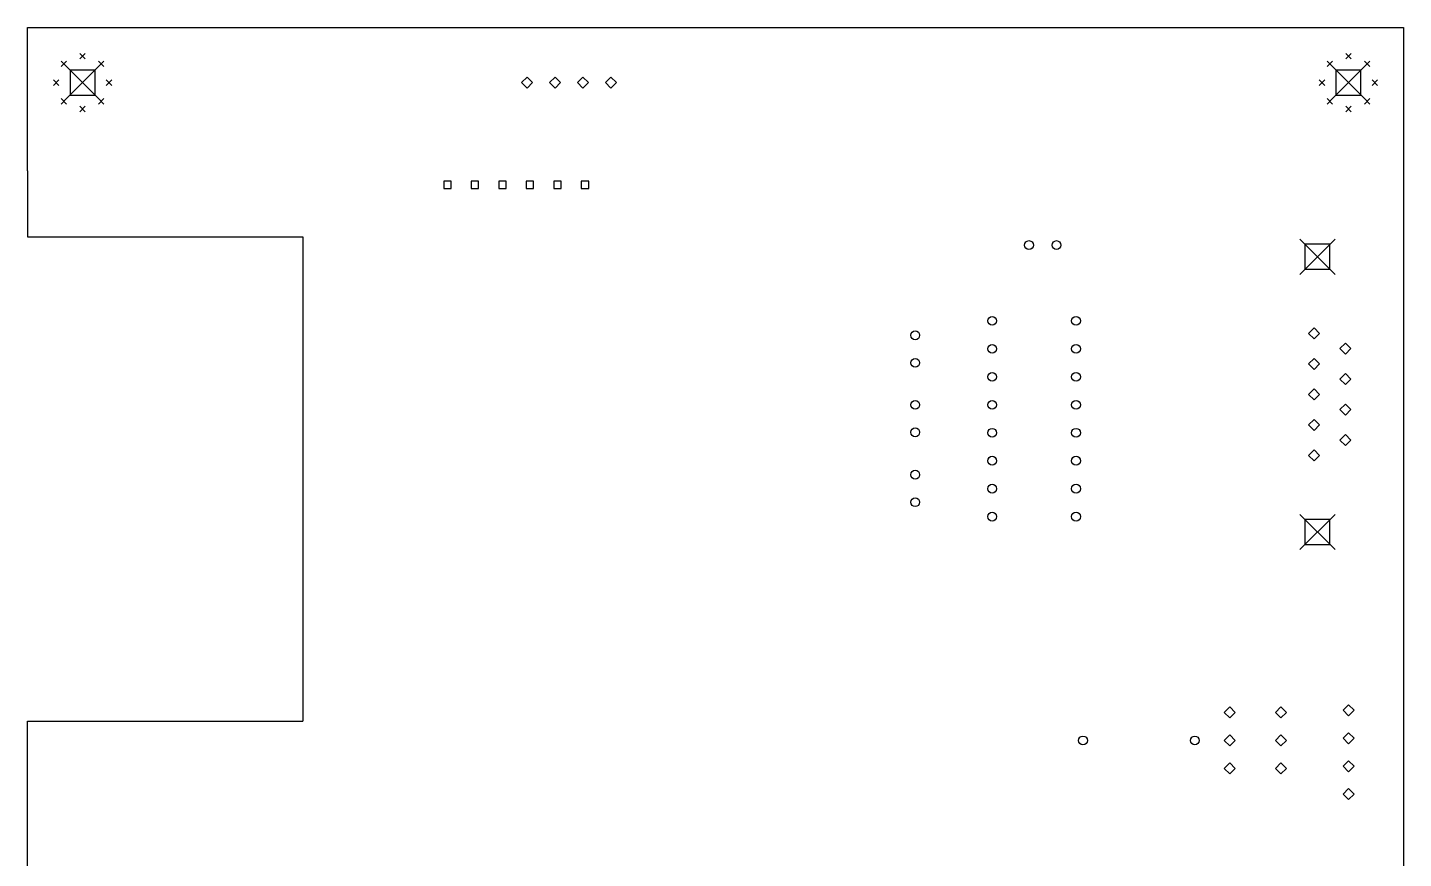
# Model space of a CAD drawing. Extents: x 1.05 to 6.1, y -6.8 to -0.79.
# Drawn here: x 1.181 to 6.102, y -3.758 to -0.787 of the extents above; entities that cross this region are included whole.
import ezdxf

# ---------------------------------------------------------------- set-up
doc = ezdxf.new("R2010")
doc.units = 0
doc.header["$MEASUREMENT"] = 0
doc.layers.add('BLACK', color=7, linetype='CONTINUOUS')

msp = doc.modelspace()

# ---------------------------------------------------------------- linework, layer by layer
at = {"layer": 'BLACK', "linetype": 'CONTINUOUS'}
for p, q in [((1.1811, -1.29921), (1.1811, -0.7874)), ((1.1811, -0.7874), (6.10236, -0.7874)), ((6.10236, -0.7874), (6.10236, -5.23622)), ((1.36811, -0.87992), (1.3878, -0.89961)), ((1.3878, -0.87992), (1.36811, -0.89961)), ((5.89567, -0.87992), (5.91535, -0.89961)), ((5.91535, -0.87992), (5.89567, -0.89961)), ((1.3013, -0.9076), (1.32098, -0.92728)), ((1.32098, -0.9076), (1.3013, -0.92728)), ((1.31496, -0.92126), (1.44094, -1.04724)), ((1.44094, -0.92126), (1.31496, -1.04724)), ((1.43492, -0.9076), (1.45461, -0.92728)), ((1.45461, -0.9076), (1.43492, -0.92728)), ((5.82886, -0.9076), (5.84854, -0.92728)), ((5.84854, -0.9076), (5.82886, -0.92728)), ((5.84252, -0.92126), (5.9685, -1.04724)), ((5.9685, -0.92126), (5.84252, -1.04724)), ((5.96248, -0.9076), (5.98217, -0.92728)), ((5.98217, -0.9076), (5.96248, -0.92728)), ((1.27362, -0.97441), (1.29331, -0.99409)), ((1.29331, -0.97441), (1.27362, -0.99409)), ((1.4225, -0.93971), (1.33341, -0.93971)), ((1.33341, -0.93971), (1.33341, -1.02879)), ((1.4225, -1.02879), (1.4225, -0.93971)), ((1.4626, -0.97441), (1.48228, -0.99409)), ((1.48228, -0.97441), (1.4626, -0.99409)), ((2.96772, -0.96457), (2.94803, -0.98425)), ((2.94803, -0.98425), (2.96772, -1.00394)), ((2.9874, -0.98425), (2.96772, -0.96457)), ((2.96772, -1.00394), (2.9874, -0.98425)), ((3.06772, -0.96457), (3.04803, -0.98425)), ((3.04803, -0.98425), (3.06772, -1.00394)), ((3.0874, -0.98425), (3.06772, -0.96457)), ((3.06772, -1.00394), (3.0874, -0.98425)), ((3.16772, -0.96457), (3.14803, -0.98425)), ((3.14803, -0.98425), (3.16772, -1.00394)), ((3.1874, -0.98425), (3.16772, -0.96457)), ((3.16772, -1.00394), (3.1874, -0.98425)), ((3.26772, -0.96457), (3.24803, -0.98425)), ((3.24803, -0.98425), (3.26772, -1.00394)), ((3.2874, -0.98425), (3.26772, -0.96457)), ((3.26772, -1.00394), (3.2874, -0.98425)), ((5.80118, -0.97441), (5.82087, -0.99409)), ((5.82087, -0.97441), (5.80118, -0.99409)), ((5.95005, -0.93971), (5.86097, -0.93971)), ((5.86097, -0.93971), (5.86097, -1.02879)), ((5.95005, -1.02879), (5.95005, -0.93971)), ((5.99016, -0.97441), (6.00984, -0.99409)), ((6.00984, -0.97441), (5.99016, -0.99409)), ((1.33341, -1.02879), (1.4225, -1.02879)), ((5.86097, -1.02879), (5.95005, -1.02879)), ((1.3013, -1.04122), (1.32098, -1.06091)), ((1.32098, -1.04122), (1.3013, -1.06091)), ((1.36811, -1.0689), (1.3878, -1.08858)), ((1.3878, -1.0689), (1.36811, -1.08858)), ((1.43492, -1.04122), (1.45461, -1.06091)), ((1.45461, -1.04122), (1.43492, -1.06091)), ((5.82886, -1.04122), (5.84854, -1.06091)), ((5.84854, -1.04122), (5.82886, -1.06091)), ((5.89567, -1.0689), (5.91535, -1.08858)), ((5.91535, -1.0689), (5.89567, -1.08858)), ((5.96248, -1.04122), (5.98217, -1.06091)), ((5.98217, -1.04122), (5.96248, -1.06091)), ((1.1811, -1.29921), (1.1811, -1.53543)), ((2.6961, -1.33678), (2.66965, -1.33678)), ((2.66965, -1.33678), (2.66965, -1.36322)), ((2.66965, -1.36322), (2.6961, -1.36322)), ((2.6961, -1.36322), (2.6961, -1.33678)), ((2.79452, -1.33678), (2.76808, -1.33678)), ((2.76808, -1.33678), (2.76808, -1.36322)), ((2.76808, -1.36322), (2.79452, -1.36322)), ((2.79452, -1.36322), (2.79452, -1.33678)), ((2.89295, -1.33678), (2.8665, -1.33678)), ((2.8665, -1.33678), (2.8665, -1.36322)), ((2.8665, -1.36322), (2.89295, -1.36322)), ((2.89295, -1.36322), (2.89295, -1.33678)), ((2.99137, -1.33678), (2.96493, -1.33678)), ((2.96493, -1.33678), (2.96493, -1.36322)), ((2.96493, -1.36322), (2.99137, -1.36322)), ((2.99137, -1.36322), (2.99137, -1.33678)), ((3.0898, -1.33678), (3.06335, -1.33678)), ((3.06335, -1.33678), (3.06335, -1.36322)), ((3.06335, -1.36322), (3.0898, -1.36322)), ((3.0898, -1.36322), (3.0898, -1.33678)), ((3.18822, -1.33678), (3.16178, -1.33678)), ((3.16178, -1.33678), (3.16178, -1.36322)), ((3.16178, -1.36322), (3.18822, -1.36322)), ((3.18822, -1.36322), (3.18822, -1.33678)), ((1.1811, -1.53543), (2.16535, -1.53543)), ((2.16535, -1.53543), (2.16535, -3.26772)), ((5.7315, -1.5439), (5.85748, -1.66988)), ((5.85748, -1.5439), (5.7315, -1.66988)), ((5.83903, -1.56235), (5.74995, -1.56235)), ((5.74995, -1.56235), (5.74995, -1.65143)), ((5.83903, -1.65143), (5.83903, -1.56235)), ((5.74995, -1.65143), (5.83903, -1.65143)), ((5.78268, -1.86122), (5.76299, -1.88091)), ((5.80236, -1.88091), (5.78268, -1.86122)), ((5.76299, -1.88091), (5.78268, -1.90059)), ((5.78268, -1.90059), (5.80236, -1.88091)), ((5.89449, -1.91575), (5.8748, -1.93543)), ((5.91417, -1.93543), (5.89449, -1.91575)), ((5.8748, -1.93543), (5.89449, -1.95512)), ((5.89449, -1.95512), (5.91417, -1.93543)), ((5.78268, -1.97028), (5.76299, -1.98996)), ((5.76299, -1.98996), (5.78268, -2.00965)), ((5.80236, -1.98996), (5.78268, -1.97028)), ((5.78268, -2.00965), (5.80236, -1.98996)), ((5.89449, -2.0248), (5.8748, -2.04449)), ((5.8748, -2.04449), (5.89449, -2.06417)), ((5.91417, -2.04449), (5.89449, -2.0248)), ((5.89449, -2.06417), (5.91417, -2.04449)), ((5.78268, -2.07933), (5.76299, -2.09902)), ((5.76299, -2.09902), (5.78268, -2.1187)), ((5.80236, -2.09902), (5.78268, -2.07933)), ((5.78268, -2.1187), (5.80236, -2.09902)), ((5.89449, -2.13386), (5.8748, -2.15354)), ((5.8748, -2.15354), (5.89449, -2.17323)), ((5.91417, -2.15354), (5.89449, -2.13386)), ((5.89449, -2.17323), (5.91417, -2.15354)), ((5.78268, -2.18839), (5.76299, -2.20807)), ((5.76299, -2.20807), (5.78268, -2.22776)), ((5.80236, -2.20807), (5.78268, -2.18839)), ((5.78268, -2.22776), (5.80236, -2.20807)), ((5.89449, -2.24291), (5.8748, -2.2626)), ((5.8748, -2.2626), (5.89449, -2.28228)), ((5.91417, -2.2626), (5.89449, -2.24291)), ((5.89449, -2.28228), (5.91417, -2.2626)), ((5.78268, -2.29744), (5.76299, -2.31713)), ((5.80236, -2.31713), (5.78268, -2.29744)), ((5.76299, -2.31713), (5.78268, -2.33681)), ((5.78268, -2.33681), (5.80236, -2.31713)), ((5.7315, -2.52815), (5.85748, -2.65413)), ((5.85748, -2.52815), (5.7315, -2.65413)), ((5.83903, -2.5466), (5.74995, -2.5466)), ((5.74995, -2.5466), (5.74995, -2.63568)), ((5.83903, -2.63568), (5.83903, -2.5466)), ((5.74995, -2.63568), (5.83903, -2.63568)), ((5.4811, -3.21654), (5.46142, -3.23622)), ((5.46142, -3.23622), (5.4811, -3.25591)), ((5.50079, -3.23622), (5.4811, -3.21654)), ((5.4811, -3.25591), (5.50079, -3.23622)), ((5.66417, -3.21654), (5.64449, -3.23622)), ((5.64449, -3.23622), (5.66417, -3.25591)), ((5.68386, -3.23622), (5.66417, -3.21654)), ((5.66417, -3.25591), (5.68386, -3.23622)), ((5.9061, -3.20866), (5.88642, -3.22835)), ((5.88642, -3.22835), (5.9061, -3.24803)), ((5.92579, -3.22835), (5.9061, -3.20866)), ((5.9061, -3.24803), (5.92579, -3.22835)), ((1.1811, -3.26772), (2.16535, -3.26772)), ((1.1811, -5.23622), (1.1811, -3.26772)), ((5.4811, -3.31654), (5.46142, -3.33622)), ((5.46142, -3.33622), (5.4811, -3.35591)), ((5.50079, -3.33622), (5.4811, -3.31654)), ((5.4811, -3.35591), (5.50079, -3.33622)), ((5.66417, -3.31654), (5.64449, -3.33622)), ((5.64449, -3.33622), (5.66417, -3.35591)), ((5.68386, -3.33622), (5.66417, -3.31654)), ((5.66417, -3.35591), (5.68386, -3.33622)), ((5.9061, -3.30866), (5.88642, -3.32835)), ((5.88642, -3.32835), (5.9061, -3.34803)), ((5.92579, -3.32835), (5.9061, -3.30866)), ((5.9061, -3.34803), (5.92579, -3.32835)), ((5.4811, -3.41654), (5.46142, -3.43622)), ((5.46142, -3.43622), (5.4811, -3.45591)), ((5.50079, -3.43622), (5.4811, -3.41654)), ((5.4811, -3.45591), (5.50079, -3.43622)), ((5.66417, -3.41654), (5.64449, -3.43622)), ((5.64449, -3.43622), (5.66417, -3.45591)), ((5.68386, -3.43622), (5.66417, -3.41654)), ((5.66417, -3.45591), (5.68386, -3.43622)), ((5.9061, -3.40866), (5.88642, -3.42835)), ((5.88642, -3.42835), (5.9061, -3.44803)), ((5.92579, -3.42835), (5.9061, -3.40866)), ((5.9061, -3.44803), (5.92579, -3.42835)), ((5.9061, -3.50866), (5.88642, -3.52835)), ((5.88642, -3.52835), (5.9061, -3.54803)), ((5.92579, -3.52835), (5.9061, -3.50866)), ((5.9061, -3.54803), (5.92579, -3.52835))]:
    msp.add_line(p, q, dxfattribs=at)
at = {"layer": 'BLACK'}
for centre in [(4.76299, -1.56516), (4.86142, -1.56516), (4.6311, -1.83622), (4.9311, -1.83622), (4.3561, -1.8878), (4.6311, -1.93622), (4.9311, -1.93622), (4.3561, -1.98622), (4.6311, -2.03622), (4.9311, -2.03622), (4.3561, -2.13622), (4.6311, -2.13622), (4.9311, -2.13622), (4.3561, -2.23465), (4.6311, -2.23622), (4.9311, -2.23622), (4.6311, -2.33622), (4.9311, -2.33622), (4.3561, -2.38622), (4.6311, -2.43622), (4.9311, -2.43622), (4.3561, -2.48465), (4.6311, -2.53622), (4.9311, -2.53622), (4.9561, -3.33622), (5.3561, -3.33622)]:
    msp.add_circle(centre, 0.01575, dxfattribs=at)

doc.saveas('drawing.dxf')
